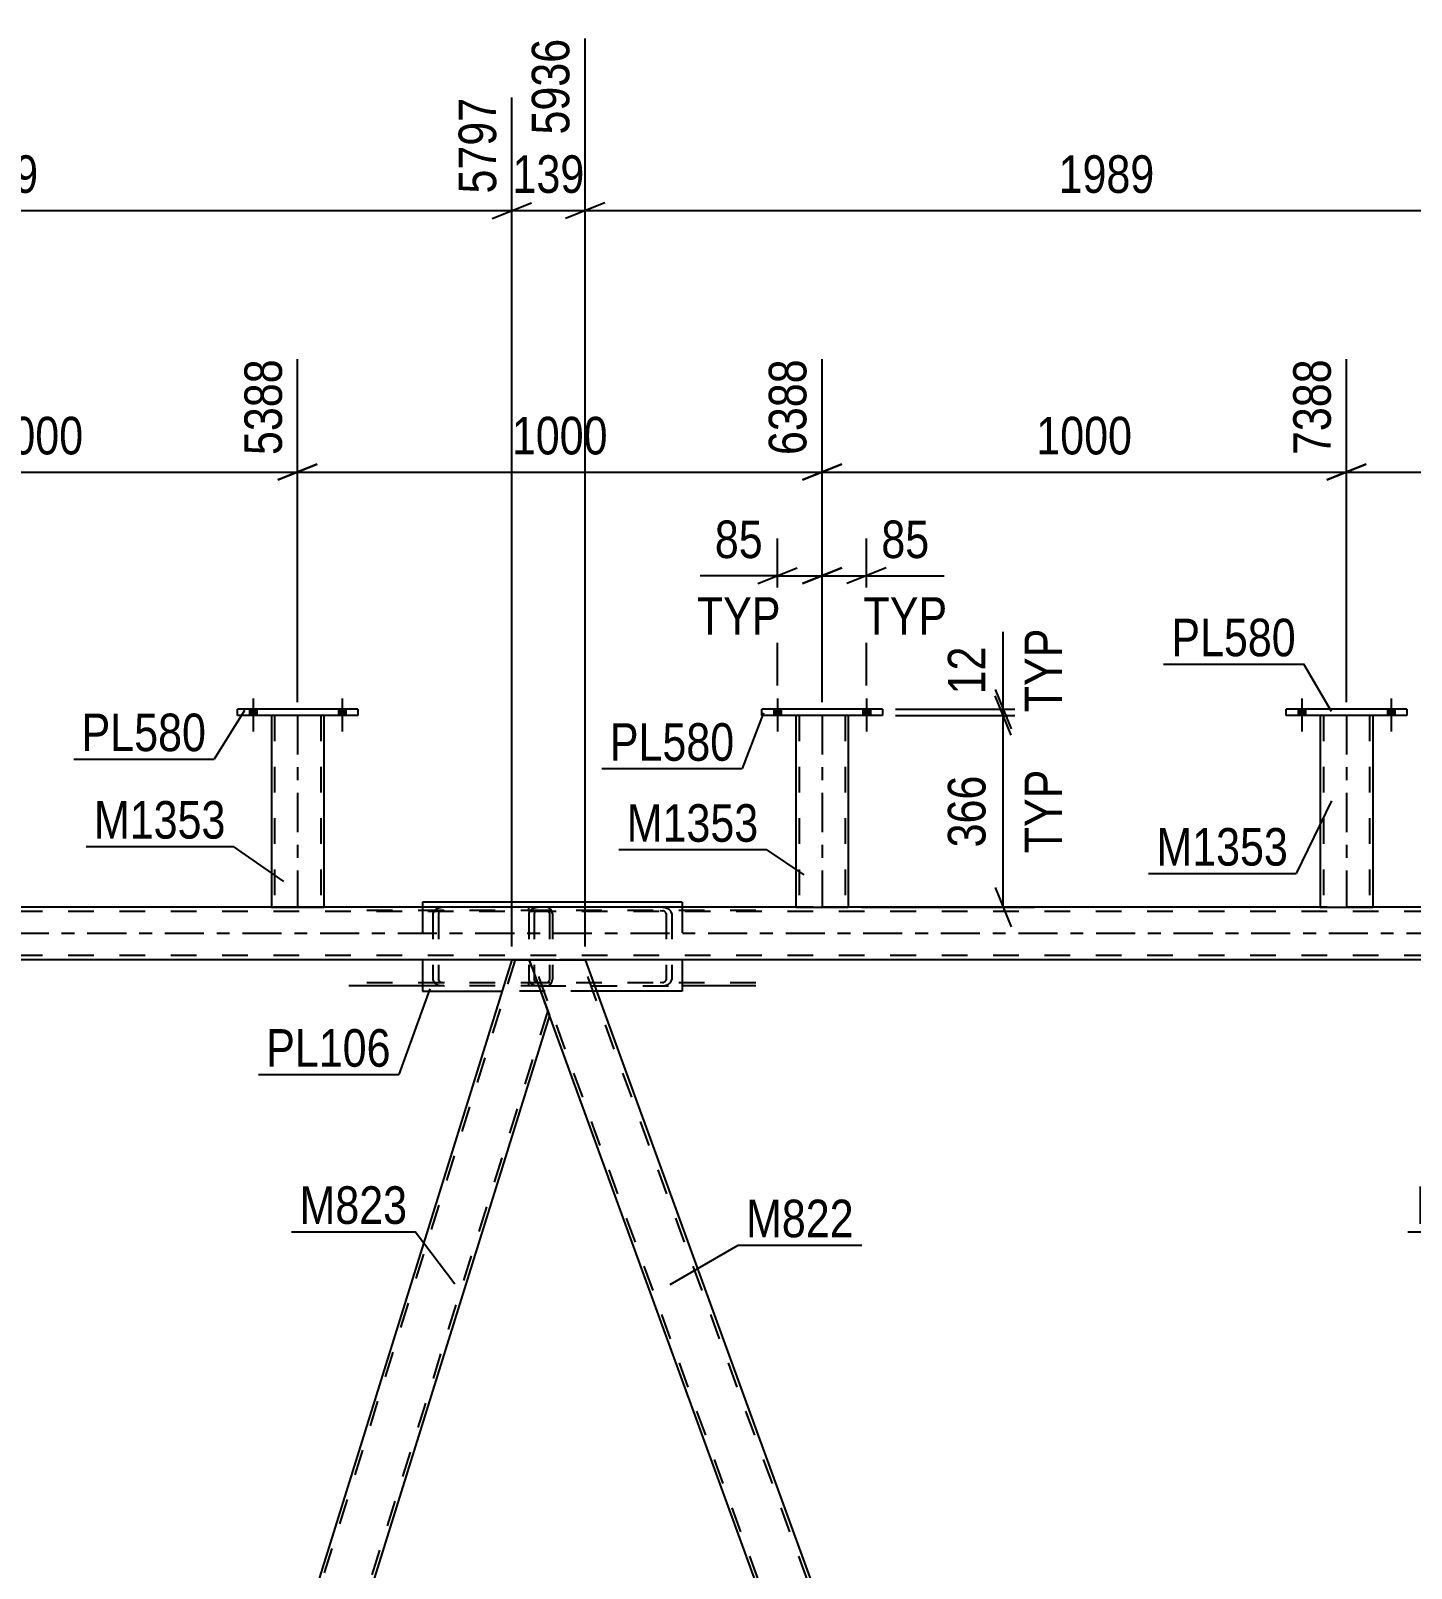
# Model space of a CAD drawing. Header units: millimetres. Extents: x -834 to 355, y -855 to -14.
# Drawn here: x -612.2 to -506.9, y -717.7 to -600.4 of the extents above; entities that cross this region are included whole.
import ezdxf

# ---------------------------------------------------------------- set-up
doc = ezdxf.new("R2010")
doc.units = ezdxf.units.MM
doc.linetypes.add('DXK_LINE_DOT2', pattern=[3.9198, 1.9599, -1.9599])
doc.linetypes.add('DXK_LINE_DOT3', pattern=[5.9187, 2.979, -0.9799, 0.9799, -0.9799])
doc.styles.add('Arial Narrow', font='ARIALN.TTF', dxfattribs={"height": 0.2})

# ---------------------------------------------------------------- blocks, each defined once
blk = doc.blocks.new('Bolt-570384938-6836 - 6664')
at = {"linetype": 'Continuous'}
for points in [[(-594.94, -652.13), (-595.5, -652.13), (-595.5, -652.61), (-594.94, -652.61)], [(-594.94, -652.13), (-595.5, -652.13), (-595.5, -652.61), (-594.94, -652.61)], [(-588.14, -652.13), (-588.7, -652.13), (-588.7, -652.61), (-588.14, -652.61)], [(-588.14, -652.13), (-588.7, -652.13), (-588.7, -652.61), (-588.14, -652.61)]]:
    blk.add_hatch(color=1, dxfattribs=at).paths.add_polyline_path(points)
at = {"color": 1, "linetype": 'Continuous'}
for p, q in [((-595.22, -651.33), (-595.22, -653.85)), ((-595.22, -651.33), (-595.22, -653.85)), ((-588.42, -651.33), (-588.42, -653.85)), ((-588.42, -651.33), (-588.42, -653.85)), ((-595.5, -652.13), (-595.5, -652.61)), ((-595.5, -652.13), (-595.5, -652.61)), ((-594.94, -652.13), (-594.94, -652.61)), ((-594.94, -652.13), (-594.94, -652.61)), ((-588.7, -652.13), (-588.7, -652.61)), ((-588.7, -652.13), (-588.7, -652.61)), ((-588.14, -652.13), (-588.14, -652.61)), ((-588.14, -652.13), (-588.14, -652.61))]:
    blk.add_line(p, q, dxfattribs=at)
blk = doc.blocks.new('Part-570384938-6712 - 6664')
at = {"color": 7, "linetype": 'DXK_LINE_DOT2'}
for p, q in [((-89.96, -667.25), (-753.82, -667.25)), ((-589.82, -667.25), (-593.82, -667.25)), ((-549.82, -667.25), (-553.82, -667.25)), ((-509.82, -667.25), (-513.82, -667.25)), ((-89.96, -667.57), (-769.74, -667.57)), ((-89.96, -670.93), (-769.74, -670.93)), ((-89.96, -671.25), (-660.61, -671.25)), ((-569.9, -671.25), (-575.48, -671.25))]:
    blk.add_line(p, q, dxfattribs=at)
at = {"color": 2, "linetype": 'Continuous'}
for p, q in [((-593.82, -667.25), (-629.82, -667.25)), ((-553.82, -667.25), (-589.82, -667.25)), ((-513.82, -667.25), (-549.82, -667.25)), ((-473.82, -667.25), (-509.82, -667.25)), ((-575.48, -671.25), (-655.04, -671.25)), ((-490.34, -671.25), (-569.9, -671.25))]:
    blk.add_line(p, q, dxfattribs=at)
at = {"color": 7, "linetype": 'DXK_LINE_DOT3'}
blk.add_line((-89.96, -669.25), (-769.74, -669.25), dxfattribs=at)
blk = doc.blocks.new('Part-570384938-6720 - 6664')
at = {"color": 2, "linetype": 'Continuous'}
for p, q in [((-507.22, -652.13), (-516.42, -652.13)), ((-516.42, -652.61), (-516.42, -652.13)), ((-507.22, -652.61), (-516.42, -652.61)), ((-507.22, -652.13), (-507.22, -652.61))]:
    blk.add_line(p, q, dxfattribs=at)
blk = doc.blocks.new('Part-570384938-6767 - 6664')
at = {"color": 2, "linetype": 'Continuous'}
for p, q in [((-553.82, -652.61), (-553.82, -667.25)), ((-549.82, -652.61), (-549.82, -667.25)), ((-553.82, -667.25), (-549.82, -667.25))]:
    blk.add_line(p, q, dxfattribs=at)
at = {"color": 7, "linetype": 'DXK_LINE_DOT2'}
for p, q in [((-549.82, -652.61), (-553.82, -652.61)), ((-553.82, -652.61), (-553.78, -652.61)), ((-553.58, -652.61), (-553.58, -667.25)), ((-550.06, -652.61), (-550.06, -667.25)), ((-550.08, -667.25), (-550.12, -667.25)), ((-550.12, -667.25), (-550.08, -667.25)), ((-550.08, -667.25), (-550.06, -667.25)), ((-550.06, -667.25), (-550.08, -667.25))]:
    blk.add_line(p, q, dxfattribs=at)
at = {"color": 7, "linetype": 'DXK_LINE_DOT3'}
blk.add_line((-551.82, -652.61), (-551.82, -667.25), dxfattribs=at)
blk = doc.blocks.new('Part-570384938-6773 - 6664')
at = {"color": 2, "linetype": 'Continuous'}
for p, q in [((-547.22, -652.13), (-556.42, -652.13)), ((-556.42, -652.61), (-556.42, -652.13)), ((-547.22, -652.61), (-556.42, -652.61)), ((-547.22, -652.13), (-547.22, -652.61))]:
    blk.add_line(p, q, dxfattribs=at)
blk = doc.blocks.new('Part-570384938-6797 - 6664')
at = {"color": 7, "linetype": 'DXK_LINE_DOT2'}
for p, q in [((-572.83, -667.25), (-587.91, -667.25)), ((-580.63, -667.25), (-580.96, -667.29)), ((-574.2, -667.49), (-574.2, -667.25)), ((-572.66, -667.29), (-572.83, -667.25)), ((-572.52, -667.39), (-572.66, -667.29)), ((-572.83, -667.49), (-587.91, -667.49)), ((-581.45, -667.6), (-581.5, -667.73)), ((-581.5, -667.73), (-581.5, -672.77)), ((-581.44, -667.55), (-581.45, -667.6)), ((-581.07, -667.73), (-581.03, -667.64)), ((-581.07, -667.73), (-581.07, -672.77)), ((-580.8, -667.51), (-580.63, -667.49)), ((-572.83, -667.49), (-572.75, -667.51)), ((-572.75, -667.51), (-572.68, -667.56)), ((-572.68, -667.56), (-572.63, -667.64)), ((-572.63, -667.64), (-572.61, -667.73)), ((-572.61, -667.73), (-572.61, -672.77)), ((-572.43, -667.55), (-572.52, -667.39)), ((-572.39, -667.73), (-572.43, -667.55)), ((-572.39, -667.73), (-572.39, -672.77)), ((-572.83, -673.01), (-587.91, -673.01)), ((-581.5, -672.77), (-581.44, -672.96)), ((-581.03, -672.86), (-581.07, -672.77)), ((-580.96, -673.22), (-580.63, -673.25)), ((-580.63, -673.01), (-580.8, -672.99)), ((-574.2, -673.25), (-574.2, -673.01)), ((-572.75, -672.99), (-572.83, -673.01)), ((-572.83, -673.25), (-572.66, -673.22)), ((-572.68, -672.94), (-572.75, -672.99)), ((-572.63, -672.86), (-572.68, -672.94)), ((-572.66, -673.22), (-572.52, -673.11)), ((-572.61, -672.77), (-572.63, -672.86)), ((-572.52, -673.11), (-572.43, -672.96)), ((-572.43, -672.96), (-572.39, -672.77)), ((-572.83, -673.25), (-582.3, -673.25))]:
    blk.add_line(p, q, dxfattribs=at)
at = {"color": 2, "linetype": 'Continuous'}
blk.add_line((-582.3, -673.25), (-587.91, -673.25), dxfattribs=at)
at = {"color": 7, "linetype": 'DXK_LINE_DOT2'}
for centre, radius, start, end in [((-580.83, -668.09), 0.817, 99.5182, 138.0638), ((-580.73, -667.91), 0.409, 99.5182, 138.0638), ((-580.83, -672.41), 0.817, 221.9363, 260.4819), ((-580.73, -672.59), 0.409, 221.9363, 260.4819)]:
    blk.add_arc(centre, radius, start, end, dxfattribs=at)
blk = doc.blocks.new('Bolt-570384938-6816 - 6664')
at = {"linetype": 'Continuous'}
for points in [[(-514.94, -652.13), (-515.5, -652.13), (-515.5, -652.61), (-514.94, -652.61)], [(-514.94, -652.13), (-515.5, -652.13), (-515.5, -652.61), (-514.94, -652.61)], [(-508.14, -652.13), (-508.7, -652.13), (-508.7, -652.61), (-508.14, -652.61)], [(-508.14, -652.13), (-508.7, -652.13), (-508.7, -652.61), (-508.14, -652.61)]]:
    blk.add_hatch(color=1, dxfattribs=at).paths.add_polyline_path(points)
at = {"color": 1, "linetype": 'Continuous'}
for p, q in [((-515.22, -651.33), (-515.22, -653.85)), ((-515.22, -651.33), (-515.22, -653.85)), ((-508.42, -651.33), (-508.42, -653.85)), ((-508.42, -651.33), (-508.42, -653.85)), ((-515.5, -652.13), (-515.5, -652.61)), ((-515.5, -652.13), (-515.5, -652.61)), ((-514.94, -652.13), (-514.94, -652.61)), ((-514.94, -652.13), (-514.94, -652.61)), ((-508.7, -652.13), (-508.7, -652.61)), ((-508.7, -652.13), (-508.7, -652.61)), ((-508.14, -652.13), (-508.14, -652.61)), ((-508.14, -652.13), (-508.14, -652.61))]:
    blk.add_line(p, q, dxfattribs=at)
blk = doc.blocks.new('Bolt-570384938-6834 - 6664')
at = {"linetype": 'Continuous'}
for points in [[(-554.94, -652.13), (-555.5, -652.13), (-555.5, -652.61), (-554.94, -652.61)], [(-554.94, -652.13), (-555.5, -652.13), (-555.5, -652.61), (-554.94, -652.61)], [(-548.14, -652.13), (-548.7, -652.13), (-548.7, -652.61), (-548.14, -652.61)], [(-548.14, -652.13), (-548.7, -652.13), (-548.7, -652.61), (-548.14, -652.61)]]:
    blk.add_hatch(color=1, dxfattribs=at).paths.add_polyline_path(points)
at = {"color": 1, "linetype": 'Continuous'}
for p, q in [((-555.22, -651.33), (-555.22, -653.85)), ((-555.22, -651.33), (-555.22, -653.85)), ((-548.42, -651.33), (-548.42, -653.85)), ((-548.42, -651.33), (-548.42, -653.85)), ((-555.5, -652.13), (-555.5, -652.61)), ((-555.5, -652.13), (-555.5, -652.61)), ((-554.94, -652.13), (-554.94, -652.61)), ((-554.94, -652.13), (-554.94, -652.61)), ((-548.7, -652.13), (-548.7, -652.61)), ((-548.7, -652.13), (-548.7, -652.61)), ((-548.14, -652.13), (-548.14, -652.61)), ((-548.14, -652.13), (-548.14, -652.61))]:
    blk.add_line(p, q, dxfattribs=at)
blk = doc.blocks.new('Part-570384938-6878 - 6664')
at = {"color": 2, "linetype": 'Continuous'}
for p, q in [((-513.82, -652.61), (-513.82, -667.25)), ((-509.82, -652.61), (-509.82, -667.25)), ((-513.82, -667.25), (-509.82, -667.25))]:
    blk.add_line(p, q, dxfattribs=at)
at = {"color": 7, "linetype": 'DXK_LINE_DOT2'}
for p, q in [((-509.82, -652.61), (-513.82, -652.61)), ((-513.82, -652.61), (-513.78, -652.61)), ((-513.58, -652.61), (-513.58, -667.25)), ((-510.06, -652.61), (-510.06, -667.25)), ((-510.08, -667.25), (-510.12, -667.25)), ((-510.12, -667.25), (-510.08, -667.25)), ((-510.08, -667.25), (-510.06, -667.25)), ((-510.06, -667.25), (-510.08, -667.25))]:
    blk.add_line(p, q, dxfattribs=at)
at = {"color": 7, "linetype": 'DXK_LINE_DOT3'}
blk.add_line((-511.82, -652.61), (-511.82, -667.25), dxfattribs=at)
blk = doc.blocks.new('Part-570384938-6906 - 6664')
at = {"color": 2, "linetype": 'Continuous'}
for p, q in [((-582.3, -666.85), (-582.3, -667.25)), ((-562.49, -666.85), (-582.3, -666.85)), ((-562.49, -666.85), (-562.49, -667.25)), ((-582.3, -671.25), (-582.3, -673.65)), ((-562.49, -671.25), (-562.49, -673.65)), ((-582.3, -673.65), (-576.22, -673.65)), ((-562.49, -673.65), (-569.03, -673.65))]:
    blk.add_line(p, q, dxfattribs=at)
at = {"color": 7, "linetype": 'DXK_LINE_DOT2'}
for p, q in [((-582.3, -667.25), (-582.3, -671.25)), ((-562.49, -667.25), (-562.49, -671.25)), ((-569.03, -673.65), (-576.22, -673.65))]:
    blk.add_line(p, q, dxfattribs=at)
blk = doc.blocks.new('Part-570384938-7006 - 6664')
at = {"color": 2, "linetype": 'Continuous'}
for p, q in [((-575.48, -671.25), (-612.18, -789)), ((-575.48, -671.25), (-574.16, -671.25)), ((-574.16, -671.25), (-572.61, -675.5)), ((-572.61, -675.5), (-609, -792.25))]:
    blk.add_line(p, q, dxfattribs=at)
at = {"color": 7, "linetype": 'DXK_LINE_DOT2'}
for p, q in [((-575.22, -671.25), (-612.04, -789.37)), ((-572.75, -675.13), (-609.25, -792.25))]:
    blk.add_line(p, q, dxfattribs=at)
blk = doc.blocks.new('Part-570384938-7013 - 6664')
at = {"color": 7, "linetype": 'DXK_LINE_DOT2'}
for p, q in [((-573.33, -667.25), (-573.66, -667.29)), ((-556.87, -667.25), (-573.33, -667.25)), ((-563.82, -667.29), (-564.16, -667.25)), ((-574.15, -667.6), (-574.2, -667.73)), ((-574.2, -667.73), (-574.2, -672.77)), ((-574.14, -667.55), (-574.15, -667.6)), ((-573.77, -667.73), (-573.73, -667.64)), ((-573.77, -667.73), (-573.77, -672.77)), ((-573.5, -667.51), (-573.33, -667.49)), ((-556.87, -667.49), (-573.33, -667.49)), ((-564.16, -667.49), (-563.99, -667.51)), ((-563.76, -667.64), (-563.72, -667.73)), ((-563.72, -667.73), (-563.72, -672.77)), ((-563.33, -667.6), (-563.35, -667.55)), ((-563.29, -667.73), (-563.33, -667.6)), ((-563.29, -667.73), (-563.29, -672.77)), ((-574.2, -672.77), (-574.14, -672.96)), ((-573.73, -672.86), (-573.77, -672.77)), ((-573.66, -673.22), (-573.39, -673.25)), ((-573.37, -673.01), (-573.5, -672.99)), ((-573.33, -673.01), (-573.37, -673.01)), ((-556.87, -673.01), (-573.33, -673.01)), ((-563.99, -672.99), (-564.16, -673.01)), ((-564.16, -673.25), (-563.82, -673.22)), ((-563.72, -672.77), (-563.76, -672.86)), ((-563.35, -672.96), (-563.29, -672.77)), ((-573.39, -673.25), (-573.33, -673.25)), ((-573.33, -673.25), (-562.49, -673.25))]:
    blk.add_line(p, q, dxfattribs=at)
at = {"color": 2, "linetype": 'Continuous'}
blk.add_line((-556.87, -673.25), (-562.49, -673.25), dxfattribs=at)
at = {"color": 7, "linetype": 'DXK_LINE_DOT2'}
for centre, radius, start, end in [((-573.53, -668.09), 0.817, 99.5182, 138.0638), ((-563.96, -668.09), 0.817, 41.9363, 80.4819), ((-573.43, -667.91), 0.409, 99.5182, 138.0638), ((-564.06, -667.91), 0.409, 41.9363, 80.4819), ((-573.53, -672.41), 0.817, 221.9363, 260.4819), ((-573.43, -672.59), 0.409, 221.9363, 260.4819), ((-564.06, -672.59), 0.409, 279.5182, 318.0638), ((-563.96, -672.41), 0.817, 279.5182, 318.0638)]:
    blk.add_arc(centre, radius, start, end, dxfattribs=at)
blk = doc.blocks.new('Part-570384938-7026 - 6664')
at = {"color": 2, "linetype": 'Continuous'}
for p, q in [((-574.16, -671.25), (-569.9, -671.25)), ((-569.9, -671.25), (-527.04, -789)), ((-530.12, -792.25), (-572.61, -675.5))]:
    blk.add_line(p, q, dxfattribs=at)
at = {"color": 7, "linetype": 'DXK_LINE_DOT2'}
for p, q in [((-572.61, -675.5), (-574.16, -671.25)), ((-529.86, -792.25), (-573.9, -671.25)), ((-573.9, -671.25), (-573.88, -671.25)), ((-526.12, -792.25), (-570.16, -671.25))]:
    blk.add_line(p, q, dxfattribs=at)
blk = doc.blocks.new('Part-570384938-7195 - 6664')
at = {"color": 2, "linetype": 'Continuous'}
for p, q in [((-587.22, -652.13), (-596.42, -652.13)), ((-596.42, -652.61), (-596.42, -652.13)), ((-587.22, -652.61), (-596.42, -652.61)), ((-587.22, -652.13), (-587.22, -652.61))]:
    blk.add_line(p, q, dxfattribs=at)
blk = doc.blocks.new('Part-570384938-7200 - 6664')
at = {"color": 2, "linetype": 'Continuous'}
for p, q in [((-593.82, -652.61), (-593.82, -667.25)), ((-589.82, -652.61), (-589.82, -667.25)), ((-593.82, -667.25), (-589.82, -667.25))]:
    blk.add_line(p, q, dxfattribs=at)
at = {"color": 7, "linetype": 'DXK_LINE_DOT2'}
for p, q in [((-589.82, -652.61), (-593.82, -652.61)), ((-593.82, -652.61), (-593.78, -652.61)), ((-593.58, -652.61), (-593.58, -667.25)), ((-590.06, -652.61), (-590.06, -667.25)), ((-590.08, -667.25), (-590.12, -667.25)), ((-590.12, -667.25), (-590.08, -667.25)), ((-590.08, -667.25), (-590.06, -667.25)), ((-590.06, -667.25), (-590.08, -667.25))]:
    blk.add_line(p, q, dxfattribs=at)
at = {"color": 7, "linetype": 'DXK_LINE_DOT3'}
blk.add_line((-591.82, -652.61), (-591.82, -667.25), dxfattribs=at)
blk = doc.blocks.new('StraightDimension-570384938-52059 - 6664')
at = {"color": 7, "linetype": 'Continuous'}
for p, q in [((-511.82, -651.61), (-511.82, -625.44)), ((-471.82, -651.61), (-471.82, -625.44)), ((-510.32, -633.45), (-513.32, -634.65)), ((-511.82, -634.05), (-471.82, -634.05)), ((-473.32, -634.65), (-470.32, -633.45))]:
    blk.add_line(p, q, dxfattribs=at)
at = {"color": 0}
blk.add_wipeout([(-487.56, -633.3), (-487.56, -629.1), (-496.08, -629.1), (-496.08, -633.3)], dxfattribs=at)
at = {"color": 3, "style": 'Arial Narrow'}
blk.add_text('1000', height=2.863, dxfattribs=at).set_placement((-495.48, -632.7))
at = {"color": 0, "linetype": 'Continuous'}
blk.add_wipeout([(-472.42, -624.84), (-476.62, -624.84), (-476.62, -633.35), (-472.42, -633.35)], dxfattribs=at)
at = {"color": 3, "linetype": 'Continuous', "style": 'Arial Narrow'}
blk.add_text('8388', height=2.863, rotation=90.0002, dxfattribs=at).set_placement((-473.02, -632.75))
blk = doc.blocks.new('StraightDimension-570384938-8155 - 6664')
at = {"color": 7, "linetype": 'Continuous'}
for p, q in [((-551.82, -651.61), (-551.82, -639.11)), ((-548.42, -650.33), (-548.42, -639.11)), ((-553.32, -642.56), (-550.32, -641.36)), ((-546.92, -641.36), (-549.92, -642.56)), ((-551.82, -641.96), (-548.42, -641.96)), ((-548.42, -641.96), (-542.51, -641.96)), ((-548.42, -641.96), (-542.51, -641.96))]:
    blk.add_line(p, q, dxfattribs=at)
at = {"color": 0}
blk.add_wipeout([(-543.04, -641.21), (-543.04, -637.01), (-547.9, -637.01), (-547.9, -641.21)], dxfattribs=at)
at = {"color": 0, "linetype": 'Continuous'}
blk.add_wipeout([(-541.67, -647.06), (-541.67, -642.86), (-549.26, -642.86), (-549.26, -647.06)], dxfattribs=at)
at = {"color": 3, "style": 'Arial Narrow'}
blk.add_text('85', height=2.863, dxfattribs=at).set_placement((-547.3, -640.61))
at = {"color": 3, "linetype": 'Continuous', "style": 'Arial Narrow'}
blk.add_text('TYP', height=2.863, dxfattribs=at).set_placement((-548.66, -646.46))
blk = doc.blocks.new('StraightDimension-570384938-52062 - 6664')
at = {"color": 7, "linetype": 'Continuous'}
for p, q in [((-631.82, -651.61), (-631.82, -625.44)), ((-591.82, -651.61), (-591.82, -625.44)), ((-630.32, -633.45), (-633.32, -634.65)), ((-631.82, -634.05), (-591.82, -634.05)), ((-593.32, -634.65), (-590.32, -633.45))]:
    blk.add_line(p, q, dxfattribs=at)
at = {"color": 0}
blk.add_wipeout([(-607.56, -633.3), (-607.56, -629.1), (-616.08, -629.1), (-616.08, -633.3)], dxfattribs=at)
at = {"color": 3, "style": 'Arial Narrow'}
blk.add_text('1000', height=2.863, dxfattribs=at).set_placement((-615.48, -632.7))
at = {"color": 0, "linetype": 'Continuous'}
blk.add_wipeout([(-592.42, -624.84), (-596.62, -624.84), (-596.62, -633.35), (-592.42, -633.35)], dxfattribs=at)
at = {"color": 3, "linetype": 'Continuous', "style": 'Arial Narrow'}
blk.add_text('5388', height=2.863, rotation=90.0002, dxfattribs=at).set_placement((-593.02, -632.75))
blk = doc.blocks.new('StraightDimension-570384938-52060 - 6664')
at = {"color": 7, "linetype": 'Continuous'}
for p, q in [((-551.82, -651.61), (-551.82, -625.44)), ((-511.82, -651.61), (-511.82, -625.44)), ((-550.32, -633.45), (-553.32, -634.65)), ((-551.82, -634.05), (-511.82, -634.05)), ((-513.32, -634.65), (-510.32, -633.45))]:
    blk.add_line(p, q, dxfattribs=at)
at = {"color": 0}
blk.add_wipeout([(-527.56, -633.3), (-527.56, -629.1), (-536.08, -629.1), (-536.08, -633.3)], dxfattribs=at)
at = {"color": 3, "style": 'Arial Narrow'}
blk.add_text('1000', height=2.863, dxfattribs=at).set_placement((-535.48, -632.7))
at = {"color": 0, "linetype": 'Continuous'}
blk.add_wipeout([(-512.42, -624.84), (-516.62, -624.84), (-516.62, -633.35), (-512.42, -633.35)], dxfattribs=at)
at = {"color": 3, "linetype": 'Continuous', "style": 'Arial Narrow'}
blk.add_text('7388', height=2.863, rotation=90.0002, dxfattribs=at).set_placement((-513.02, -632.75))
blk = doc.blocks.new('StraightDimension-570384938-8128 - 6664')
at = {"color": 7, "linetype": 'Continuous'}
for p, q in [((-537.41, -654.11), (-538.61, -651.11)), ((-546.22, -652.61), (-535.61, -652.61)), ((-538.01, -667.25), (-538.01, -652.61)), ((-538.61, -665.75), (-537.41, -668.75)), ((-548.82, -667.25), (-535.61, -667.25))]:
    blk.add_line(p, q, dxfattribs=at)
at = {"color": 0}
blk.add_wipeout([(-538.76, -656.59), (-542.96, -656.59), (-542.96, -663.28), (-538.76, -663.28)], dxfattribs=at)
at = {"color": 0, "linetype": 'Continuous'}
blk.add_wipeout([(-532.91, -656.14), (-537.11, -656.14), (-537.11, -663.73), (-532.91, -663.73)], dxfattribs=at)
at = {"color": 3, "style": 'Arial Narrow'}
blk.add_text('366', height=2.863, rotation=90.0002, dxfattribs=at).set_placement((-539.36, -662.68))
at = {"color": 3, "linetype": 'Continuous', "style": 'Arial Narrow'}
blk.add_text('TYP', height=2.863, rotation=90.0002, dxfattribs=at).set_placement((-533.51, -663.13))
blk = doc.blocks.new('StraightDimension-570384938-8146 - 6664')
at = {"color": 7, "linetype": 'Continuous'}
for p, q in [((-555.22, -650.33), (-555.22, -639.11)), ((-551.82, -651.61), (-551.82, -639.11)), ((-556.72, -642.56), (-553.72, -641.36)), ((-550.32, -641.36), (-553.32, -642.56)), ((-555.22, -641.96), (-561.13, -641.96)), ((-555.22, -641.96), (-561.13, -641.96)), ((-555.22, -641.96), (-551.82, -641.96))]:
    blk.add_line(p, q, dxfattribs=at)
at = {"color": 0}
blk.add_wipeout([(-555.75, -641.21), (-555.75, -637.01), (-560.6, -637.01), (-560.6, -641.21)], dxfattribs=at)
at = {"color": 0, "linetype": 'Continuous'}
blk.add_wipeout([(-554.38, -647.06), (-554.38, -642.86), (-561.97, -642.86), (-561.97, -647.06)], dxfattribs=at)
at = {"color": 3, "style": 'Arial Narrow'}
blk.add_text('85', height=2.863, dxfattribs=at).set_placement((-560, -640.61))
at = {"color": 3, "linetype": 'Continuous', "style": 'Arial Narrow'}
blk.add_text('TYP', height=2.863, dxfattribs=at).set_placement((-561.37, -646.46))
blk = doc.blocks.new('StraightDimension-570384938-52061 - 6664')
at = {"color": 7, "linetype": 'Continuous'}
for p, q in [((-591.82, -651.61), (-591.82, -625.44)), ((-551.82, -651.61), (-551.82, -625.44)), ((-590.32, -633.45), (-593.32, -634.65)), ((-591.82, -634.05), (-551.82, -634.05)), ((-553.32, -634.65), (-550.32, -633.45))]:
    blk.add_line(p, q, dxfattribs=at)
at = {"color": 0}
blk.add_wipeout([(-567.56, -633.3), (-567.56, -629.1), (-576.08, -629.1), (-576.08, -633.3)], dxfattribs=at)
at = {"color": 3, "style": 'Arial Narrow'}
blk.add_text('1000', height=2.863, dxfattribs=at).set_placement((-575.48, -632.7))
at = {"color": 0, "linetype": 'Continuous'}
blk.add_wipeout([(-552.42, -624.84), (-556.62, -624.84), (-556.62, -633.35), (-552.42, -633.35)], dxfattribs=at)
at = {"color": 3, "linetype": 'Continuous', "style": 'Arial Narrow'}
blk.add_text('6388', height=2.863, rotation=90.0002, dxfattribs=at).set_placement((-553.02, -632.75))
blk = doc.blocks.new('StraightDimension-570384938-8137 - 6664')
at = {"color": 7, "linetype": 'Continuous'}
for p, q in [((-538.01, -652.13), (-538.01, -646.23)), ((-538.01, -652.13), (-538.01, -646.23)), ((-538.61, -650.63), (-537.41, -653.63)), ((-537.41, -654.11), (-538.61, -651.11)), ((-546.22, -652.13), (-535.61, -652.13)), ((-546.22, -652.61), (-535.61, -652.61)), ((-538.01, -652.61), (-538.01, -652.13))]:
    blk.add_line(p, q, dxfattribs=at)
at = {"color": 0, "linetype": 'Continuous'}
blk.add_wipeout([(-532.91, -645.38), (-537.11, -645.38), (-537.11, -652.97), (-532.91, -652.97)], dxfattribs=at)
at = {"color": 0}
blk.add_wipeout([(-538.76, -646.75), (-542.96, -646.75), (-542.96, -651.61), (-538.76, -651.61)], dxfattribs=at)
at = {"color": 3, "linetype": 'Continuous', "style": 'Arial Narrow'}
blk.add_text('TYP', height=2.863, rotation=90.0002, dxfattribs=at).set_placement((-533.51, -652.37))
at = {"color": 3, "style": 'Arial Narrow'}
blk.add_text('12', height=2.863, rotation=90.0002, dxfattribs=at).set_placement((-539.36, -651.01))
blk = doc.blocks.new('StraightDimension-570384938-55832 - 6664')
at = {"color": 7, "linetype": 'Continuous'}
for p, q in [((-569.9, -670.25), (-569.9, -600.98)), ((-575.48, -670.25), (-575.48, -605.48)), ((-576.98, -614.7), (-573.98, -613.5)), ((-575.48, -614.1), (-569.9, -614.1)), ((-568.4, -613.5), (-571.4, -614.7))]:
    blk.add_line(p, q, dxfattribs=at)
at = {"color": 0}
blk.add_wipeout([(-569.35, -613.35), (-569.35, -609.15), (-576.03, -609.15), (-576.03, -613.35)], dxfattribs=at)
at = {"color": 3, "style": 'Arial Narrow'}
blk.add_text('139', height=2.863, dxfattribs=at).set_placement((-575.43, -612.75))
at = {"color": 0, "linetype": 'Continuous'}
blk.add_wipeout([(-570.5, -600.38), (-574.7, -600.38), (-574.7, -608.9), (-570.5, -608.9)], dxfattribs=at)
at = {"color": 3, "linetype": 'Continuous', "style": 'Arial Narrow'}
blk.add_text('5936', height=2.863, rotation=90.0002, dxfattribs=at).set_placement((-571.1, -608.3))
blk = doc.blocks.new('StraightDimension-570384938-55831 - 6664')
at = {"color": 7, "linetype": 'Continuous'}
for p, q in [((-569.9, -670.25), (-569.9, -600.98)), ((-490.34, -670.25), (-490.34, -605.48)), ((-568.4, -613.5), (-571.4, -614.7)), ((-569.9, -614.1), (-490.34, -614.1)), ((-491.84, -614.7), (-488.84, -613.5))]:
    blk.add_line(p, q, dxfattribs=at)
at = {"color": 0}
blk.add_wipeout([(-525.87, -613.35), (-525.87, -609.15), (-534.38, -609.15), (-534.38, -613.35)], dxfattribs=at)
at = {"color": 3, "style": 'Arial Narrow'}
blk.add_text('1989', height=2.863, dxfattribs=at).set_placement((-533.78, -612.75))
at = {"color": 0, "linetype": 'Continuous'}
blk.add_wipeout([(-490.94, -604.88), (-495.14, -604.88), (-495.14, -613.4), (-490.94, -613.4)], dxfattribs=at)
at = {"color": 3, "linetype": 'Continuous', "style": 'Arial Narrow'}
blk.add_text('7925', height=2.863, rotation=90.0002, dxfattribs=at).set_placement((-491.54, -612.8))
blk = doc.blocks.new('StraightDimension-570384938-55833 - 6664')
at = {"color": 7, "linetype": 'Continuous'}
for p, q in [((-655.04, -670.25), (-655.04, -600.98)), ((-575.48, -670.25), (-575.48, -605.48)), ((-653.54, -613.5), (-656.54, -614.7)), ((-655.04, -614.1), (-575.48, -614.1)), ((-576.98, -614.7), (-573.98, -613.5))]:
    blk.add_line(p, q, dxfattribs=at)
at = {"color": 0}
blk.add_wipeout([(-611, -613.35), (-611, -609.15), (-619.51, -609.15), (-619.51, -613.35)], dxfattribs=at)
at = {"color": 3, "style": 'Arial Narrow'}
blk.add_text('1989', height=2.863, dxfattribs=at).set_placement((-618.91, -612.75))
at = {"color": 0, "linetype": 'Continuous'}
blk.add_wipeout([(-576.08, -604.88), (-580.28, -604.88), (-580.28, -613.4), (-576.08, -613.4)], dxfattribs=at)
at = {"color": 3, "linetype": 'Continuous', "style": 'Arial Narrow'}
blk.add_text('5797', height=2.863, rotation=90.0002, dxfattribs=at).set_placement((-576.68, -612.8))
blk = doc.blocks.new('Mark-570384938-6716 - 6664')
at = {"color": 30, "linetype": 'Continuous'}
for p in [(-525.78, -648.7), (-512.96, -652.31)]:
    blk.add_line(p, (-515.08, -648.7), dxfattribs=at)
at = {"color": 0}
blk.add_wipeout([(-515.68, -648.1), (-515.68, -645.1), (-525.18, -645.1), (-525.18, -648.1)], dxfattribs=at)
blk.add_wipeout([(-515.68, -648.1), (-515.68, -645.1), (-525.18, -645.1), (-525.18, -648.1)], dxfattribs=at)
at = {"color": 3, "style": 'Arial Narrow'}
blk.add_text('PL580', height=2.863, dxfattribs=at).set_placement((-525.18, -648.1))
blk = doc.blocks.new('Mark-570384938-6763 - 6664')
at = {"color": 30, "linetype": 'Continuous'}
for p in [(-567.32, -662.85), (-553.18, -664.78)]:
    blk.add_line(p, (-556.06, -662.85), dxfattribs=at)
at = {"color": 0}
blk.add_wipeout([(-556.66, -662.25), (-556.66, -659.25), (-566.72, -659.25), (-566.72, -662.25)], dxfattribs=at)
blk.add_wipeout([(-556.66, -662.25), (-556.66, -659.25), (-566.72, -659.25), (-566.72, -662.25)], dxfattribs=at)
at = {"color": 3, "style": 'Arial Narrow'}
blk.add_text('M1353', height=2.863, dxfattribs=at).set_placement((-566.72, -662.25))
blk = doc.blocks.new('Mark-570384938-6769 - 6664')
at = {"color": 30, "linetype": 'Continuous'}
for p in [(-556.28, -652.42), (-568.61, -656.67)]:
    blk.add_line(p, (-557.91, -656.67), dxfattribs=at)
at = {"color": 0}
blk.add_wipeout([(-558.51, -656.07), (-558.51, -653.07), (-568.01, -653.07), (-568.01, -656.07)], dxfattribs=at)
blk.add_wipeout([(-558.51, -656.07), (-558.51, -653.07), (-568.01, -653.07), (-568.01, -656.07)], dxfattribs=at)
at = {"color": 3, "style": 'Arial Narrow'}
blk.add_text('PL580', height=2.863, dxfattribs=at).set_placement((-568.01, -656.07))
blk = doc.blocks.new('Mark-570384938-6874 - 6664')
at = {"color": 30, "linetype": 'Continuous'}
for p in [(-512.97, -659.12), (-526.92, -664.67)]:
    blk.add_line(p, (-515.67, -664.67), dxfattribs=at)
at = {"color": 0}
blk.add_wipeout([(-516.27, -664.07), (-516.27, -661.07), (-526.32, -661.07), (-526.32, -664.07)], dxfattribs=at)
blk.add_wipeout([(-516.27, -664.07), (-516.27, -661.07), (-526.32, -661.07), (-526.32, -664.07)], dxfattribs=at)
at = {"color": 3, "style": 'Arial Narrow'}
blk.add_text('M1353', height=2.863, dxfattribs=at).set_placement((-526.32, -664.07))
blk = doc.blocks.new('Mark-570384938-6902 - 6664')
at = {"color": 30, "linetype": 'Continuous'}
for p in [(-581.73, -673.46), (-594.82, -680.01)]:
    blk.add_line(p, (-584.11, -680.01), dxfattribs=at)
at = {"color": 0}
blk.add_wipeout([(-584.71, -679.41), (-584.71, -676.41), (-594.22, -676.41), (-594.22, -679.41)], dxfattribs=at)
blk.add_wipeout([(-584.71, -679.41), (-584.71, -676.41), (-594.22, -676.41), (-594.22, -679.41)], dxfattribs=at)
at = {"color": 3, "style": 'Arial Narrow'}
blk.add_text('PL106', height=2.863, dxfattribs=at).set_placement((-594.22, -679.41))
blk = doc.blocks.new('Mark-570384938-6973 - 6664')
at = {"color": 30, "linetype": 'Continuous'}
for p in [(-507.14, -692), (-494.71, -695.99)]:
    blk.add_line(p, (-497.72, -692), dxfattribs=at)
at = {"color": 0}
blk.add_wipeout([(-498.32, -691.4), (-498.32, -688.4), (-506.54, -688.4), (-506.54, -691.4)], dxfattribs=at)
blk.add_wipeout([(-498.32, -691.4), (-498.32, -688.4), (-506.54, -688.4), (-506.54, -691.4)], dxfattribs=at)
at = {"color": 3, "style": 'Arial Narrow'}
blk.add_text('M823', height=2.863, dxfattribs=at).set_placement((-506.54, -691.4))
blk = doc.blocks.new('Mark-570384938-7002 - 6664')
at = {"color": 30, "linetype": 'Continuous'}
for p in [(-592.28, -692), (-579.84, -695.99)]:
    blk.add_line(p, (-582.85, -692), dxfattribs=at)
at = {"color": 0}
blk.add_wipeout([(-583.45, -691.4), (-583.45, -688.4), (-591.68, -688.4), (-591.68, -691.4)], dxfattribs=at)
blk.add_wipeout([(-583.45, -691.4), (-583.45, -688.4), (-591.68, -688.4), (-591.68, -691.4)], dxfattribs=at)
at = {"color": 3, "style": 'Arial Narrow'}
blk.add_text('M823', height=2.863, dxfattribs=at).set_placement((-591.68, -691.4))
blk = doc.blocks.new('Mark-570384938-7022 - 6664')
at = {"color": 30, "linetype": 'Continuous'}
for p, q in [((-563.41, -696.02), (-558.22, -693.02)), ((-558.22, -693.02), (-548.79, -693.02))]:
    blk.add_line(p, q, dxfattribs=at)
at = {"color": 0}
blk.add_wipeout([(-549.39, -692.42), (-549.39, -689.42), (-557.62, -689.42), (-557.62, -692.42)], dxfattribs=at)
blk.add_wipeout([(-549.39, -692.42), (-549.39, -689.42), (-557.62, -689.42), (-557.62, -692.42)], dxfattribs=at)
at = {"color": 3, "style": 'Arial Narrow'}
blk.add_text('M822', height=2.863, dxfattribs=at).set_placement((-557.62, -692.42))
blk = doc.blocks.new('Mark-570384938-7191 - 6664')
at = {"color": 30, "linetype": 'Continuous'}
for p in [(-595.88, -652.24), (-608.9, -655.94)]:
    blk.add_line(p, (-598.2, -655.94), dxfattribs=at)
at = {"color": 0}
blk.add_wipeout([(-598.8, -655.34), (-598.8, -652.34), (-608.3, -652.34), (-608.3, -655.34)], dxfattribs=at)
blk.add_wipeout([(-598.8, -655.34), (-598.8, -652.34), (-608.3, -652.34), (-608.3, -655.34)], dxfattribs=at)
at = {"color": 3, "style": 'Arial Narrow'}
blk.add_text('PL580', height=2.863, dxfattribs=at).set_placement((-608.3, -655.34))
blk = doc.blocks.new('Mark-570384938-7196 - 6664')
at = {"color": 30, "linetype": 'Continuous'}
for p in [(-607.96, -662.61), (-592.88, -665.28)]:
    blk.add_line(p, (-596.71, -662.61), dxfattribs=at)
at = {"color": 0}
blk.add_wipeout([(-597.31, -662.01), (-597.31, -659.01), (-607.36, -659.01), (-607.36, -662.01)], dxfattribs=at)
blk.add_wipeout([(-597.31, -662.01), (-597.31, -659.01), (-607.36, -659.01), (-607.36, -662.01)], dxfattribs=at)
at = {"color": 3, "style": 'Arial Narrow'}
blk.add_text('M1353', height=2.863, dxfattribs=at).set_placement((-607.36, -662.01))

msp = doc.modelspace()

# ---------------------------------------------------------------- block references
for name in ['Bolt-570384938-6836 - 6664', 'Bolt-570384938-6834 - 6664', 'Bolt-570384938-6816 - 6664', 'Part-570384938-7195 - 6664', 'Part-570384938-7200 - 6664', 'Part-570384938-6773 - 6664', 'Part-570384938-6767 - 6664', 'Part-570384938-6720 - 6664', 'Part-570384938-6878 - 6664', 'Part-570384938-6712 - 6664', 'Part-570384938-6797 - 6664', 'Part-570384938-6906 - 6664', 'Part-570384938-7013 - 6664', 'Part-570384938-7006 - 6664', 'Part-570384938-7026 - 6664', 'Mark-570384938-6973 - 6664']:
    msp.add_blockref(name, (0, 0))

# ---------------------------------------------------------------- next in the draw order: block references
for name in ['StraightDimension-570384938-52062 - 6664', 'StraightDimension-570384938-52059 - 6664', 'StraightDimension-570384938-8155 - 6664', 'Mark-570384938-6902 - 6664', 'Mark-570384938-7002 - 6664', 'Mark-570384938-7022 - 6664']:
    msp.add_blockref(name, (0, 0))

# ---------------------------------------------------------------- next in the draw order: block references
msp.add_blockref('StraightDimension-570384938-52060 - 6664', (0, 0))

# ---------------------------------------------------------------- next in the draw order: block references
for name in ['StraightDimension-570384938-8146 - 6664', 'StraightDimension-570384938-8128 - 6664']:
    msp.add_blockref(name, (0, 0))

# ---------------------------------------------------------------- next in the draw order: block references
for name in ['StraightDimension-570384938-52061 - 6664', 'StraightDimension-570384938-8137 - 6664']:
    msp.add_blockref(name, (0, 0))

# ---------------------------------------------------------------- next in the draw order: block references
msp.add_blockref('StraightDimension-570384938-55832 - 6664', (0, 0))

# ---------------------------------------------------------------- next in the draw order: block references
for name in ['StraightDimension-570384938-55833 - 6664', 'StraightDimension-570384938-55831 - 6664']:
    msp.add_blockref(name, (0, 0))

# ---------------------------------------------------------------- next in the draw order: block references
for name in ['Mark-570384938-6716 - 6664', 'Mark-570384938-7191 - 6664', 'Mark-570384938-6769 - 6664', 'Mark-570384938-7196 - 6664', 'Mark-570384938-6874 - 6664', 'Mark-570384938-6763 - 6664']:
    msp.add_blockref(name, (0, 0))

doc.saveas('drawing.dxf')
